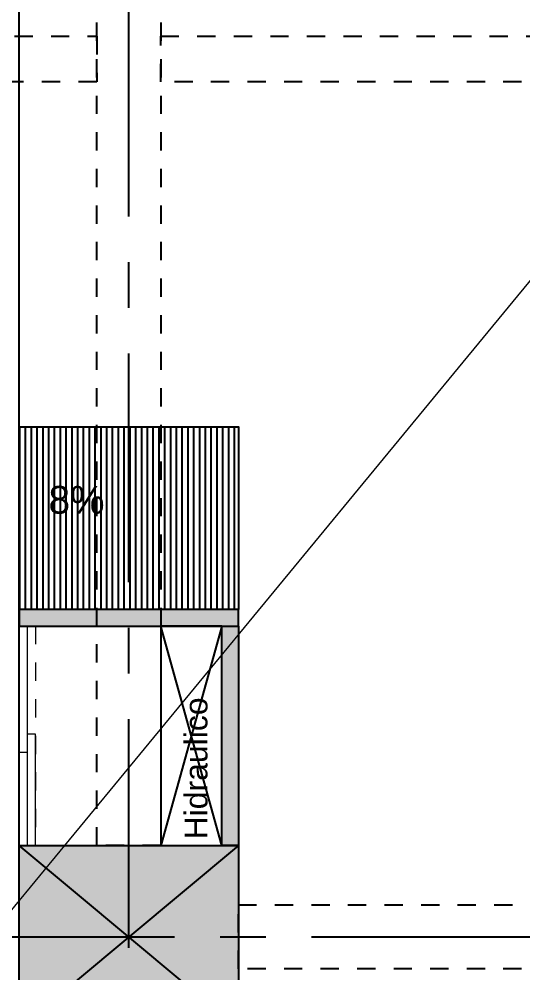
# Model space of a CAD drawing. Header units: metres. Extents: x -598 to 357, y -242 to 574.
# Drawn here: x -305.58 to -302.83, y 428.7 to 433.91 of the extents above; entities that cross this region are included whole.
import ezdxf

# ---------------------------------------------------------------- set-up
doc = ezdxf.new("R2010")
doc.units = ezdxf.units.M
for name, pattern in [('xref_Nivel PB$0$HIDDEN2', [0.1875, 0.125, -0.0625]), ('Zxref_Eje_Pb$0$HIDDEN2', [0.1875, 0.125, -0.0625]), ('Zxref_Eje_Pb$0$ZXREF-EJES NTECH$0$XREF-EJES$0$CENTERX2', [4, 2.5, -0.5, 0.5, -0.5])]:
    doc.linetypes.add(name, pattern=pattern)
for name, color, linetype, lineweight in [('Muro Mamspoteria', 5, 'Continuous', 9), ('xref_Nivel PB$0$D-dintel tablayeso', 8, 'Continuous', 18), ('xref_Nivel PB$0$P-puerta', 1, 'Continuous', 18)]:
    doc.layers.add(name, color=color, linetype=linetype, lineweight=lineweight)
for name, color, linetype in [('xref_Nivel PB$0$B-bordillo', 1, 'Continuous'), ('xref_Nivel PB$0$H-hatch tablayeso', 9, 'Continuous'), ('xref_Nivel PB$0$M-muro tablayeso', 4, 'Continuous'), ('xref_Nivel PB$0$R-rampa', 1, 'Continuous'), ('xref_Nivel PB$0$T-texto', 2, 'Continuous'), ('xref_Nivel PB$0$Z-XREF', 7, 'Continuous'), ('ZXREF_DUCTOS_Sx$0$D-Ductos Hidrosanitarios', 154, 'Continuous'), ('Zxref_Eje_Pb$0$EJE-Columna', 4, 'Continuous'), ('Zxref_Eje_Pb$0$EJE-Linea', 8, 'Continuous'), ('Zxref_Eje_Pb$0$EJE-Viga', 8, 'Zxref_Eje_Pb$0$HIDDEN2')]:
    doc.layers.add(name, color=color, linetype=linetype)
doc.styles.add('xref_Nivel PB$0$TS', font='arial.ttf')
doc.styles.add('ZXREF_DUCTOS_Sx$0$Standard', font='arial.ttf')

# ---------------------------------------------------------------- blocks, each defined once
blk = doc.blocks.new('ZXREF_DUCTOS_Sx')
at = {"layer": 'ZXREF_DUCTOS_Sx$0$D-Ductos Hidrosanitarios'}
blk.add_lwpolyline([(55.041, 33.3287), (54.706, 33.3287), (54.706, 32.1287), (55.041, 32.1287)], close=True, dxfattribs=at)
for points in [[(55.041, 33.3287), (54.706, 32.1287)], [(55.041, 32.1287), (54.706, 33.3287)]]:
    blk.add_lwpolyline(points, dxfattribs=at)
at = {"layer": 'ZXREF_DUCTOS_Sx$0$D-Ductos Hidrosanitarios', "insert": (54.8368, 32.1618), "char_height": 0.125, "attachment_point": 1, "rotation": 90, "style": 'ZXREF_DUCTOS_Sx$0$Standard'}
blk.add_mtext_dynamic_manual_height_columns('Hidraulico', width=0.006957, gutter_width=0.625, heights=[0], dxfattribs=at)
blk = doc.blocks.new('*U220')
at = {"layer": 'xref_Nivel PB$0$H-hatch tablayeso', "transparency": 33554559}
h = blk.add_hatch(color=256, dxfattribs=at)
h.dxf.hatch_style = 1
h.paths.add_polyline_path([(0, 90), (0, 0), (1200, 0), (1200, 90)])
at = {"layer": 'xref_Nivel PB$0$M-muro tablayeso'}
blk.add_lwpolyline([(1200, 0), (0, 0), (0, 90), (1200, 90), (1200, 0)], dxfattribs=at)
blk = doc.blocks.new('xref_Nivel PB$0$FLECH')
at = {"layer": 'xref_Nivel PB$0$T-texto'}
blk.add_lwpolyline([(0, 0.6608, 0, 0.1, 0), (0, 0.5608, 0, 0, 0), (0, 0, 0, 0, 0)], format="xyseb", dxfattribs=at)
blk = doc.blocks.new('Zxref_Eje_Pb$0$1.00x1.20')
at = {"layer": 'Zxref_Eje_Pb$0$EJE-Columna', "transparency": 33554559}
h = blk.add_hatch(color=8, dxfattribs=at)
h.dxf.hatch_style = 1
h.paths.add_polyline_path([(-0.6, 0.5), (0.6, 0.5), (0.6, -0.5), (-0.6, -0.5)])
at = {"layer": 'Defpoints'}
for points in [[(0.6, 0.5), (-0.6, -0.5)], [(0.6, -0.5), (-0.6, 0.5)]]:
    blk.add_lwpolyline(points, dxfattribs=at)
at = {"layer": 'Zxref_Eje_Pb$0$EJE-Columna'}
blk.add_lwpolyline([(-0.6, 0.5), (0.6, 0.5), (0.6, -0.5), (-0.6, -0.5)], close=True, dxfattribs=at)
blk = doc.blocks.new('Zxref_Eje_Pb')
at = {"layer": 'Zxref_Eje_Pb$0$EJE-Linea', "linetype": 'Zxref_Eje_Pb$0$ZXREF-EJES NTECH$0$XREF-EJES$0$CENTERX2', "ltscale": 0.5}
for points in [[(54.531, 7.5687), (54.531, 67.2287)], [(37.531, 31.6287), (73.531, 31.6287)]]:
    blk.add_lwpolyline(points, dxfattribs=at)
at = {"layer": 'Zxref_Eje_Pb$0$EJE-Viga', "ltscale": 0.75}
for points in [[(54.356, 39.8287), (54.706, 39.8287), (54.706, 32.1287), (54.356, 32.1287)], [(54.356, 36.5537), (54.356, 36.3037), (48.506, 36.3037), (48.506, 36.5537)], [(56.881, 36.5537), (56.881, 36.3037), (54.706, 36.3037), (54.706, 36.5537)], [(61.081, 31.8037), (61.081, 31.4537), (55.131, 31.4537), (55.131, 31.8037)]]:
    blk.add_lwpolyline(points, close=True, dxfattribs=at)
at = {"layer": 'Zxref_Eje_Pb$0$EJE-Columna'}
blk.add_blockref('Zxref_Eje_Pb$0$1.00x1.20', (54.531, 31.6287), dxfattribs=at)
blk = doc.blocks.new('*U133')
at = {"layer": 'xref_Nivel PB$0$D-dintel tablayeso', "linetype": 'xref_Nivel PB$0$HIDDEN2', "ltscale": 0.2}
blk.add_lwpolyline([(0.09, 0), (0, 0), (0, 1.2), (0.09, 1.2)], close=True, dxfattribs=at)

msp = doc.modelspace()

# ---------------------------------------------------------------- hatches: boundary and pattern name
at = {"layer": 'xref_Nivel PB$0$R-rampa'}
h = msp.add_hatch(dxfattribs=at)
h.set_pattern_fill('ANSI31', color=8, scale=0.01, angle=225)
h.set_pattern_definition([(270, (-256.651706, 487.81186), (0.03175, -4e-18), [])])
h.paths.add_polyline_path([(-304.3827, 430.6832), (-304.3827, 431.6832), (-305.5827, 431.6832), (-305.5827, 430.6832)])

# ---------------------------------------------------------------- linework, layer by layer
at = {"layer": 'xref_Nivel PB$0$B-bordillo'}
msp.add_lwpolyline([(-305.5827, 411.0883), (-305.5827, 434.4932), (-300.5727, 434.4932), (-300.5727, 438.0932), (-295.501, 438.0932), (-295.501, 411.0883)], dxfattribs=at)
at = {"layer": 'xref_Nivel PB$0$R-rampa'}
msp.add_lwpolyline([(-305.5827, 431.6832), (-304.3827, 431.6832), (-304.3827, 430.6832), (-305.5827, 430.6832)], dxfattribs=at)

# ---------------------------------------------------------------- block references
at = {"layer": 'xref_Nivel PB$0$M-muro tablayeso', "xscale": -0.001, "yscale": 0.001, "zscale": 0.001}
msp.add_blockref('*U220', (-304.3827, 430.5932), dxfattribs=at)
at = {"layer": 'xref_Nivel PB$0$M-muro tablayeso', "xscale": 0.001, "yscale": 0.001, "zscale": 0.001, "rotation": 270}
msp.add_blockref('*U220', (-304.4727, 430.5932), dxfattribs=at)
at = {"layer": 'xref_Nivel PB$0$T-texto', "xscale": -1, "rotation": 270}
msp.add_blockref('xref_Nivel PB$0$FLECH', (-305.5827, 431.1832), dxfattribs=at)
at = {"layer": 'xref_Nivel PB$0$Z-XREF'}
msp.add_blockref('ZXREF_DUCTOS_Sx', (-359.5136, 397.2645), dxfattribs=at)

# ---------------------------------------------------------------- texts
at = {"layer": 'xref_Nivel PB$0$T-texto', "style": 'xref_Nivel PB$0$TS'}
msp.add_text('8%%%', height=0.15201, dxfattribs=at).set_placement((-305.4216, 431.2074))

# ---------------------------------------------------------------- next in the draw order: block references
at = {"layer": 'xref_Nivel PB$0$Z-XREF'}
msp.add_blockref('Zxref_Eje_Pb', (-359.5136, 397.2645), dxfattribs=at)

# ---------------------------------------------------------------- next in the draw order: linework, layer by layer
at = {"layer": 'Muro Mamspoteria'}
msp.add_lwpolyline([(-345.6507, 380.5101), (-261.4415, 482.6101)], dxfattribs=at)
msp.add_circle((-306.5394, 472.2405), 101.758, dxfattribs=at)
at = {"layer": 'xref_Nivel PB$0$P-puerta'}
for points in [[(-305.5827, 430.5932), (-305.5377, 430.5932)], [(-305.5377, 430.5932), (-305.5377, 429.3932), (-305.4927, 429.3932), (-305.4927, 430.0017), (-305.5377, 430.0017)], [(-305.5377, 429.9017), (-305.5827, 429.9017)]]:
    msp.add_lwpolyline(points, dxfattribs=at)

# ---------------------------------------------------------------- next in the draw order: block references
at = {"layer": 'xref_Nivel PB$0$D-dintel tablayeso', "rotation": 180}
msp.add_blockref('*U133', (-305.4927, 430.5932), dxfattribs=at)

doc.saveas('drawing.dxf')
